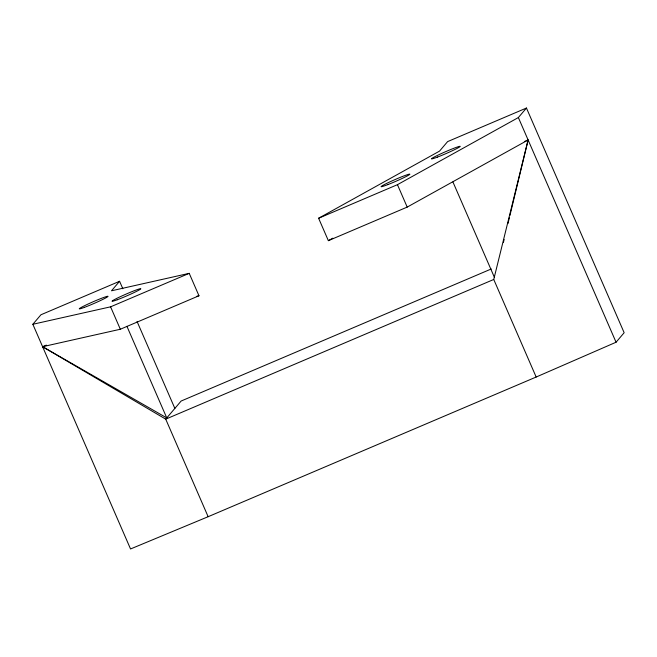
<?xml version="1.0" encoding="UTF-8"?>
<svg xmlns="http://www.w3.org/2000/svg" width="657" height="657" viewBox="0 0 657 657"><rect width="100%" height="100%" fill="white"/><g stroke="black" fill="none" stroke-linecap="round" stroke-linejoin="round"><path stroke-width="0.99" d="M503.426 242.433L504.141 239.452M507.976 223.536L509.413 217.566M509.898 215.578L528.113 139.974L524.36 141.567M536.169 377.028L493.752 279.471L528.113 139.974L407.2 207.095L328.36 240.667L318.612 218.247L439.525 151.118L447.614 141.608L526.454 108.035L624.15 332.721L616.061 342.231L536.169 377.028L208.138 516.706L130.546 548.965L32.85 324.279L40.939 314.769L119.582 281.286L122.834 288.76M119.582 281.286L111.485 290.796L189.224 273.345L198.972 295.765L120.33 329.247L42.598 346.707L165.72 419.15L208.138 516.706M318.612 218.247L397.452 184.674L518.365 117.554L526.454 108.035M328.36 240.667L332.836 238.179M32.85 324.279L110.581 306.827L189.224 273.345M46.343 345.106L42.598 346.707L166.763 417.918L126.924 326.307M491.255 268.976L181.135 401.033L165.72 419.15L493.752 279.471M196.977 296.208L198.972 295.765M518.365 117.554L616.061 342.231M452.928 181.956L494.393 277.311M397.452 184.674L407.2 207.095M137.058 321.478L174.852 408.408M110.581 306.827L120.33 329.247M117.225 299.773A15.637 0.953 -23.5 0 0 140.606 289.039A15.637 0.953 -23.5 0 0 121.619 296.093A15.637 0.953 -23.5 0 0 117.225 299.773M84.441 307.361A15.637 0.953 -23.5 0 0 107.822 296.627A15.637 0.953 -23.5 0 0 88.835 303.682A15.637 0.953 -23.5 0 0 84.441 307.361M388.057 184.527A15.637 0.953 -23.5 0 0 409.853 174.228A15.637 0.953 -23.5 0 0 388.615 182.482A15.637 0.953 -23.5 0 0 388.057 184.527M437.521 157.064A15.637 0.953 -23.5 0 0 460.146 146.519A15.637 0.953 -23.5 0 0 439.935 154.223A15.637 0.953 -23.5 0 0 437.521 157.064"/></g></svg>
